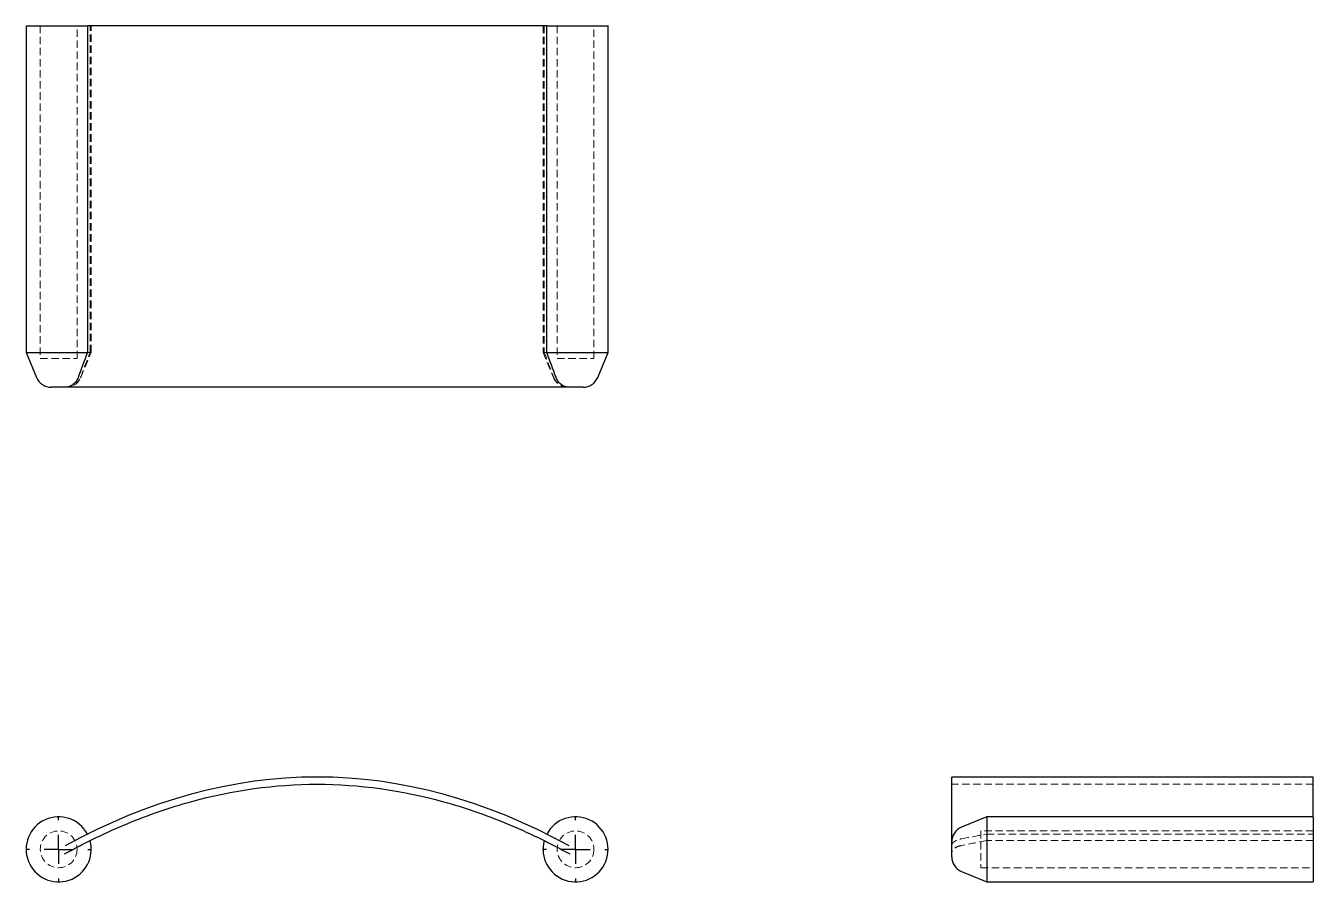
# Model space of a CAD drawing. Header units: millimetres. Extents: x 33 to 254, y 42 to 189.
import ezdxf

# ---------------------------------------------------------------- set-up
doc = ezdxf.new("R2010")
doc.units = ezdxf.units.MM
doc.linetypes.add('HIDDEN', pattern=[1.905, 1.27, -0.635])
doc.layers.add('10', color=7, linetype='Continuous')

# ---------------------------------------------------------------- blocks, each defined once
blk = doc.blocks.new('SW_CENTERMARKSYMBOL_0')
at = {"layer": '10', "color": 0}
for p, q in [((0, 5), (0, 5.66)), ((0, 0), (0, 2.5)), ((-5, 0), (-5.66, 0)), ((0, 0), (-2.5, 0)), ((0, 0), (0, -2.5)), ((0, 0), (2.5, 0)), ((5, 0), (5.66, 0)), ((0, -5), (0, -5.66))]:
    blk.add_line(p, q, dxfattribs=at)
blk = doc.blocks.new('SW_CENTERMARKSYMBOL_1')
at = {"layer": '10', "color": 0}
for p, q in [((0, 5), (0, 5.66)), ((0, 0), (0, 2.5)), ((-5, 0), (-5.66, 0)), ((0, 0), (-2.5, 0)), ((0, 0), (0, -2.5)), ((0, 0), (2.5, 0)), ((5, 0), (5.66, 0)), ((0, -5), (0, -5.66))]:
    blk.add_line(p, q, dxfattribs=at)

msp = doc.modelspace()

# ---------------------------------------------------------------- linework, layer by layer
at = {"color": 7, "linetype": 'Continuous', "lineweight": 25}
for p, q in [((33, 189.16), (33, 133.05)), ((33, 189.16), (43.53, 189.16)), ((43.53, 189.16), (43.53, 133.05)), ((122.47, 133.05), (122.47, 189.16)), ((122.47, 189.16), (133, 189.16)), ((133, 133.05), (133, 189.16)), ((33, 133.05), (34.79, 128.74)), ((33, 133.05), (43.53, 133.05)), ((122.47, 133.05), (133, 133.05)), ((131.21, 128.74), (133, 133.05)), ((39.71, 127.05), (37.31, 127.05)), ((128.69, 127.05), (126.29, 127.05)), ((254.16, 60.1), (192.05, 60.1)), ((198.05, 53.27), (193.74, 51.49)), ((254.16, 53.27), (198.05, 53.27)), ((198.05, 53.27), (198.05, 42.09)), ((254.16, 53.27), (254.16, 42.09)), ((192.05, 46.4), (192.05, 48.96)), ((193.74, 43.88), (198.05, 42.09)), ((198.05, 42.09), (254.16, 42.09))]:
    msp.add_line(p, q, dxfattribs=at)
at = {"color": 7, "linetype": 'HIDDEN', "lineweight": 18}
for p, q in [((35.43, 189.16), (35.43, 132.02)), ((41.75, 132.02), (41.75, 189.16)), ((43.98, 133.05), (43.98, 189.16)), ((44.18, 133.05), (44.18, 189.16)), ((121.82, 189.16), (121.82, 133.05)), ((122.02, 189.16), (122.02, 133.05)), ((124.25, 189.16), (124.25, 132.02)), ((130.57, 132.02), (130.57, 189.16)), ((42.39, 128.74), (44.18, 133.05)), ((43.98, 133.05), (43.53, 133.05)), ((43.98, 133.05), (44.18, 133.05)), ((121.82, 133.05), (122.02, 133.05)), ((121.82, 133.05), (123.61, 128.74)), ((122.47, 133.05), (122.02, 133.05)), ((35.43, 132.02), (41.75, 132.02)), ((124.25, 132.02), (130.57, 132.02)), ((254.16, 58.86), (192.05, 58.86)), ((197.02, 50.84), (197.02, 44.53)), ((254.16, 50.84), (197.02, 50.84)), ((198.05, 50.29), (254.16, 50.29)), ((254.16, 49.18), (198.05, 49.18)), ((197.02, 44.53), (254.16, 44.53))]:
    msp.add_line(p, q, dxfattribs=at)
for centre in [(38.59, 47.68), (127.41, 47.68)]:
    msp.add_circle(centre, 3.16, dxfattribs=at)
at = {"color": 7, "linetype": 'Continuous', "lineweight": 25}
for centre, radius, start, end in [((37.31, 129.78), 2.73, 202.5, 270), ((128.69, 129.78), 2.73, 270, 337.5), ((38.59, 47.68), 5.59, 27.8479, 15.504), ((127.41, 47.68), 5.59, 164.496, 152.1521), ((194.78, 48.96), 2.73, 112.5, 180), ((194.78, 46.4), 2.73, 180, 247.5)]:
    msp.add_arc(centre, radius, start, end, dxfattribs=at)
at = {"color": 7, "linetype": 'HIDDEN', "lineweight": 18}
for centre, start, end in [((39.87, 129.78), 296.3694, 337.5), ((126.13, 129.78), 202.5, 227.9374)]:
    msp.add_arc(centre, 2.73, start, end, dxfattribs=at)
at = {"color": 7, "linetype": 'Continuous', "lineweight": 25}
for points in [[(122.47, 189.16), (96.16, 189.16), (69.84, 189.16), (43.53, 189.16)], [(43.53, 133.05), (43, 131.61), (42.47, 130.17), (41.94, 128.74)], [(124.06, 128.74), (123.53, 130.17), (123, 131.61), (122.47, 133.05)], [(126.29, 127.05), (97.43, 127.05), (68.57, 127.05), (39.71, 127.05)], [(126.29, 48.3), (97.43, 64.04), (68.57, 64.04), (39.71, 48.3)]]:
    msp.add_open_spline(points, degree=3, dxfattribs=at)
at = {"color": 7, "linetype": 'HIDDEN', "lineweight": 18}
for points in [[(42.34, 128.74), (42.89, 130.17), (43.43, 131.61), (43.98, 133.05)], [(122.02, 133.05), (122.57, 131.61), (123.11, 130.17), (123.66, 128.74)], [(193.74, 49.49), (195.17, 49.76), (196.61, 50.03), (198.05, 50.29)], [(198.05, 49.18), (196.61, 48.91), (195.17, 48.63), (193.74, 48.34)]]:
    msp.add_open_spline(points, degree=3, dxfattribs=at)
for points, knots in [([(39.6, 127.05), (39.88, 127.05), (40.15, 127.06), (40.69, 127.17), (40.97, 127.26), (41.34, 127.47), (41.45, 127.55), (41.68, 127.74), (41.78, 127.84), (42.07, 128.18), (42.22, 128.45), (42.34, 128.74)], [0, 0, 0, 0, 0.25, 0.25, 0.5, 0.5, 0.625, 0.625, 0.75, 0.75, 1, 1, 1, 1]), ([(123.66, 128.74), (123.78, 128.45), (123.93, 128.19), (124.32, 127.73), (124.54, 127.54), (125.04, 127.26), (125.3, 127.17), (125.84, 127.06), (126.12, 127.05), (126.4, 127.05)], [0, 0, 0, 0, 0.25, 0.25, 0.5, 0.5, 0.75, 0.75, 1, 1, 1, 1]), ([(192.05, 48.3), (192.05, 48.43), (192.09, 48.56), (192.21, 48.74), (192.25, 48.8), (192.37, 48.91), (192.43, 48.97), (192.58, 49.07), (192.67, 49.12), (192.85, 49.21), (192.94, 49.26), (193.25, 49.37), (193.49, 49.44), (193.74, 49.49)], [0, 0, 0, 0, 0.25, 0.25, 0.375, 0.375, 0.5, 0.5, 0.625, 0.625, 0.75, 0.75, 1, 1, 1, 1]), ([(193.74, 48.34), (193.45, 48.29), (193.19, 48.21), (192.73, 48.01), (192.54, 47.89), (192.26, 47.62), (192.17, 47.48), (192.06, 47.19), (192.05, 47.04), (192.05, 46.9)], [0, 0, 0, 0, 0.25, 0.25, 0.5, 0.5, 0.75, 0.75, 1, 1, 1, 1])]:
    msp.add_open_spline(points, degree=3, knots=knots, dxfattribs=at)
at = {"color": 7, "linetype": 'Continuous', "lineweight": 25}
for points, knots in [([(41.94, 128.74), (41.85, 128.49), (41.73, 128.26), (41.5, 127.95), (41.42, 127.85), (41.24, 127.67), (41.15, 127.59), (40.95, 127.44), (40.85, 127.37), (40.63, 127.25), (40.52, 127.21), (40.19, 127.09), (39.95, 127.05), (39.71, 127.05)], [0, 0, 0, 0, 0.25, 0.25, 0.375, 0.375, 0.5, 0.5, 0.625, 0.625, 0.75, 0.75, 1, 1, 1, 1]), ([(126.29, 127.05), (126.05, 127.05), (125.82, 127.09), (125.48, 127.21), (125.37, 127.25), (125.16, 127.37), (125.05, 127.43), (124.86, 127.58), (124.76, 127.67), (124.58, 127.85), (124.5, 127.94), (124.28, 128.25), (124.15, 128.49), (124.06, 128.74)], [0, 0, 0, 0, 0.25, 0.25, 0.375, 0.375, 0.5, 0.5, 0.625, 0.625, 0.75, 0.75, 1, 1, 1, 1]), ([(192.05, 48.3), (192.05, 49.25), (192.05, 51.12), (192.05, 53.51), (192.05, 55.56), (192.05, 57.22), (192.05, 58.51), (192.05, 59.43), (192.05, 59.95), (192.05, 60.16), (192.05, 60.1), (192.05, 60.1)], [0, 0, 0, 0, 0.134502, 0.265479, 0.393358, 0.518601, 0.641697, 0.761005, 0.879247, 0.996946, 1, 1, 1, 1]), ([(254.16, 53.36), (254.16, 53.78), (254.16, 54.87), (254.16, 56.32), (254.16, 57.71), (254.16, 58.78), (254.16, 59.55), (254.16, 59.97), (254.16, 60.15), (254.16, 60.1), (254.16, 60.1)], [0, 0, 0, 0, 0.099003, 0.254909, 0.40809, 0.55906, 0.7057, 0.851247, 0.996238, 1, 1, 1, 1]), ([(39.6, 46.9), (40.5, 47.38), (41.41, 47.86), (43.22, 48.8), (45.93, 50.16), (52.26, 53), (64.92, 57.36), (83, 59.86), (101.08, 57.36), (113.74, 53), (120.07, 50.16), (122.78, 48.8), (124.59, 47.86), (125.5, 47.38), (126.4, 46.9)], [0, 0, 0, 0, 0.03125, 0.03125, 0.0625, 0.125, 0.25, 0.5, 0.75, 0.875, 0.9375, 0.96875, 0.96875, 1, 1, 1, 1])]:
    msp.add_open_spline(points, degree=3, knots=knots, dxfattribs=at)

# ---------------------------------------------------------------- block references
at = {"layer": '10'}
for name, p in [('SW_CENTERMARKSYMBOL_1', (38.59, 47.68)), ('SW_CENTERMARKSYMBOL_0', (127.41, 47.68))]:
    msp.add_blockref(name, p, dxfattribs=at)

doc.saveas('drawing.dxf')
